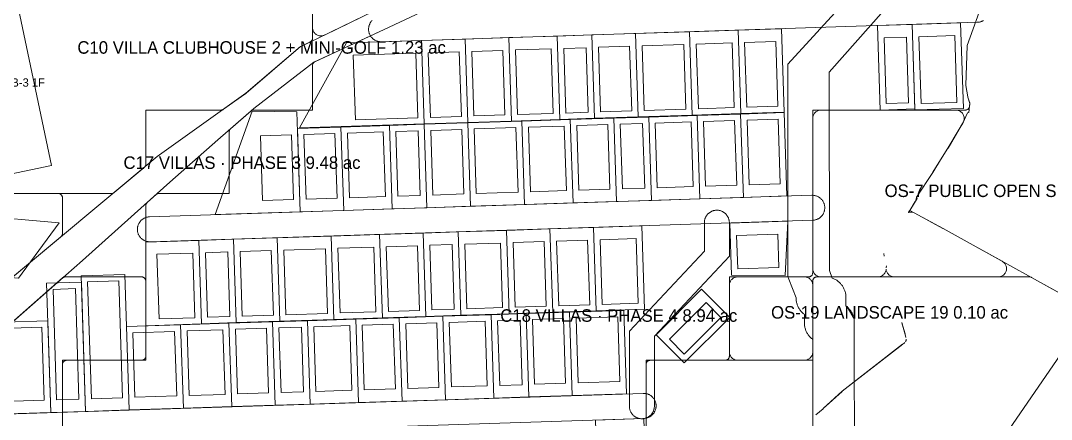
# Model space of a CAD drawing. Extents: x 32 to 940, y -21 to 684.
# Drawn here: x 490 to 737.3, y 175.8 to 271.4 of the extents above; entities that cross this region are included whole.
import ezdxf

# ---------------------------------------------------------------- set-up
doc = ezdxf.new("R2010")
doc.units = 0
for name, color, linetype, lineweight in [('BUILDING-APARTMENTS', 1, 'Continuous', 0), ('BUILDING-CLUBHOUSE', 4, 'Continuous', 0), ('GREEN-LANDSCAPE', 3, 'Continuous', 0), ('GREEN-RC', 3, 'Continuous', 0), ('PLOT', 4, 'Continuous', 0), ('ROAD-PRIMARY', 1, 'Continuous', 0), ('ROAD-TERTIARY', 7, 'Continuous', 0), ('SITE-BOUNDARY', 7, 'Continuous', 0), ('TEXT-PLOT', 7, 'Continuous', 0), ('TEXT-ZONE', 7, 'Continuous', 0), ('VILLA-HOUSE', 7, 'Continuous', 0), ('ZONE-APARTMENTS', 1, 'Continuous', 0), ('ZONE-CLUBHOUSE', 4, 'Continuous', 0), ('ZONE-VILLAS', 2, 'Continuous', 0)]:
    doc.layers.add(name, color=color, linetype=linetype, lineweight=lineweight)

msp = doc.modelspace()

# ---------------------------------------------------------------- linework, layer by layer
at = {"layer": 'BUILDING-APARTMENTS'}
msp.add_lwpolyline([(769.27, 137.06), (723.66, 168.44), (739.35, 191.25), (784.96, 159.86)], close=True, dxfattribs=at)
at = {"layer": 'BUILDING-CLUBHOUSE'}
msp.add_lwpolyline([(476.3, 232.29), (467.42, 274.47), (488.51, 278.91), (497.39, 236.73)], close=True, dxfattribs=at)
at = {"layer": 'GREEN-LANDSCAPE'}
msp.add_lwpolyline([(560, 288), (560, 269.78), (560.01, 269.59), (560.04, 269.4), (560.08, 269.21), (560.15, 269.03), (560.23, 268.86), (560.32, 268.69), (560.44, 268.53), (560.56, 268.39), (560.7, 268.26), (560.86, 268.14), (561.02, 268.04), (561.19, 267.95), (561.37, 267.88), (561.55, 267.83), (561.74, 267.8), (561.94, 267.78), (562.13, 267.78), (562.32, 267.81), (562.51, 267.85), (562.69, 267.9), (562.87, 267.98), (574.88, 273.76)], dxfattribs=at)
msp.add_lwpolyline([(660, 192), (660.01, 191.8), (660.04, 191.61), (660.09, 191.42), (660.15, 191.23), (660.24, 191.06), (660.34, 190.89), (660.45, 190.73), (660.59, 190.59), (660.73, 190.45), (660.89, 190.34), (661.06, 190.24), (661.23, 190.15), (661.42, 190.09), (661.61, 190.04), (661.8, 190.01), (662, 190), (678, 190), (678.2, 190.01), (678.39, 190.04), (678.58, 190.09), (678.77, 190.15), (678.94, 190.24), (679.11, 190.34), (679.27, 190.45), (679.41, 190.59), (679.55, 190.73), (679.66, 190.89), (679.76, 191.06), (679.85, 191.23), (679.91, 191.42), (679.96, 191.61), (679.99, 191.8), (680, 192), (680, 208), (679.99, 208.2), (679.96, 208.39), (679.91, 208.58), (679.85, 208.77), (679.76, 208.94), (679.66, 209.11), (679.55, 209.27), (679.41, 209.41), (679.27, 209.55), (679.11, 209.66), (678.94, 209.76), (678.77, 209.85), (678.58, 209.91), (678.39, 209.96), (678.2, 209.99), (678, 210), (662, 210), (661.8, 209.99), (661.61, 209.96), (661.42, 209.91), (661.23, 209.85), (661.06, 209.76), (660.89, 209.66), (660.73, 209.55), (660.59, 209.41), (660.45, 209.27), (660.34, 209.11), (660.24, 208.94), (660.15, 208.77), (660.09, 208.58), (660.04, 208.39), (660.01, 208.2), (660, 208)], close=True, dxfattribs=at)
at = {"layer": 'GREEN-RC'}
for points in [[(680, 212), (680.01, 211.8), (680.04, 211.61), (680.09, 211.42), (680.15, 211.23), (680.24, 211.06), (680.34, 210.89), (680.45, 210.73), (680.59, 210.59), (680.73, 210.45), (680.89, 210.34), (681.06, 210.24), (681.23, 210.15), (681.42, 210.09), (681.61, 210.04), (681.8, 210.01), (682, 210), (695.61, 210), (695.81, 210.01), (696.01, 210.04), (696.2, 210.09), (696.39, 210.16), (696.57, 210.24), (696.74, 210.35), (696.89, 210.46), (697.04, 210.6), (697.17, 210.75), (697.29, 210.91), (697.39, 211.08), (697.47, 211.26), (697.53, 211.45), (697.58, 211.64), (697.6, 211.82), (697.61, 211.76), (697.64, 211.57), (697.69, 211.38), (697.76, 211.2), (697.84, 211.03), (697.94, 210.87), (698.06, 210.71), (698.19, 210.57), (698.34, 210.44), (698.49, 210.33), (698.66, 210.23), (698.84, 210.15), (699.02, 210.08), (699.21, 210.04), (699.4, 210.01), (699.59, 210), (724.49, 210), (724.69, 210.01), (724.88, 210.04), (725.07, 210.09), (725.26, 210.15), (725.43, 210.23), (725.6, 210.33), (725.76, 210.45), (725.9, 210.58), (726.04, 210.72), (726.15, 210.88), (726.25, 211.05), (726.34, 211.22), (726.4, 211.41), (726.45, 211.6), (726.48, 211.79), (726.49, 211.98), (726.49, 212.18), (726.46, 212.37), (726.41, 212.56), (726.35, 212.75), (726.27, 212.92), (726.17, 213.09), (726.06, 213.25), (725.93, 213.4), (725.78, 213.53), (725.63, 213.65), (725.46, 213.75), (725.43, 213.77), (717.74, 218.02), (717.74, 218.02), (717.74, 218.02), (711.27, 221.63), (711.25, 221.64), (704.51, 225.3), (704.33, 225.39), (704.15, 225.45), (703.96, 225.5), (703.77, 225.53), (703.57, 225.54), (703.38, 225.53), (703.18, 225.51), (702.99, 225.46), (702.98, 225.46), (703, 225.5), (702.98, 225.45), (703, 225.5), (703.29, 225.96), (703.29, 225.96), (704.59, 228.09), (704.68, 228.26), (704.75, 228.43), (704.81, 228.6), (704.85, 228.78), (704.88, 228.96), (704.88, 229), (704.88, 229.06), (704.88, 229.07), (704.89, 229.08), (704.9, 229.1), (708.81, 235.01), (708.85, 235.08), (710.65, 238.05), (710.66, 238.05), (710.66, 238.05), (710.66, 238.05), (710.67, 238.07), (710.67, 238.07), (710.67, 238.08), (710.68, 238.08), (712.43, 240.83), (712.46, 240.9), (715.11, 245.41), (715.11, 245.42), (715.11, 245.42), (715.11, 245.42), (715.12, 245.44), (715.13, 245.44), (715.13, 245.44), (715.13, 245.44), (715.93, 246.75), (716.04, 246.96), (716.13, 247.16), (716.21, 247.34), (716.27, 247.54), (716.3, 247.73), (716.32, 247.93), (716.32, 248.13), (716.29, 248.33), (716.25, 248.53), (716.19, 248.72), (716.1, 248.9), (716.01, 249.08), (715.89, 249.24), (715.76, 249.39), (715.61, 249.53), (715.45, 249.65), (715.28, 249.75), (715.1, 249.84), (714.91, 249.91), (714.72, 249.96), (714.52, 249.99), (714.32, 250), (682, 250), (681.8, 249.99), (681.61, 249.96), (681.42, 249.91), (681.23, 249.85), (681.06, 249.76), (680.89, 249.66), (680.73, 249.55), (680.59, 249.41), (680.45, 249.27), (680.34, 249.11), (680.24, 248.94), (680.15, 248.77), (680.09, 248.58), (680.04, 248.39), (680.01, 248.2), (680, 248)], [(697.02, 215.59), (697.12, 214.99), (697.12, 214.99), (697.02, 215.59)], [(697.12, 214.96), (697.13, 214.96), (697.12, 214.96)], [(697.6, 212.21), (697.6, 212.21), (697.6, 212.23), (697.67, 212.6), (697.67, 212.65), (697.67, 212.65), (697.62, 212.34), (697.6, 212.18), (697.6, 212.21), (697.6, 212.23)]]:
    msp.add_lwpolyline(points, close=True, dxfattribs=at)
at = {"layer": 'PLOT'}
for points in [[(703.86, 270.51), (695.5, 270.24), (696.16, 250), (704.52, 250.27)], [(715.47, 270.89), (703.86, 270.51), (704.53, 250.02), (716.13, 250.4)], [(607.05, 267.36), (596.61, 267.02), (597.26, 247.03), (607.7, 247.37)], [(618.66, 267.73), (607.05, 267.36), (607.7, 247.37), (619.31, 247.75)], [(627.02, 268.01), (618.66, 267.73), (619.31, 247.75), (627.67, 248.02)], [(637.46, 268.35), (627.02, 268.01), (627.67, 248.02), (638.11, 248.36)], [(650.46, 268.77), (637.46, 268.35), (638.11, 248.36), (651.11, 248.78)], [(662.07, 269.15), (650.46, 268.77), (651.11, 248.78), (662.72, 249.16)], [(672.51, 269.49), (662.07, 269.15), (662.72, 249.16), (673.16, 249.5)], [(586.16, 266.68), (568.17, 266.09), (556.83, 245.71), (586.81, 246.69)], [(596.61, 267.02), (586.16, 266.68), (586.81, 246.69), (597.26, 247.03)], [(557.03, 225.6), (536.65, 224.93), (545.5, 249.73), (556.25, 249.58)], [(597.88, 226.93), (610.88, 227.35), (610.23, 247.34), (597.23, 246.92)], [(610.88, 227.35), (622.49, 227.73), (621.84, 247.72), (610.23, 247.34)], [(622.49, 227.73), (632.94, 228.07), (632.29, 248.06), (621.84, 247.72)], [(632.94, 228.07), (641.29, 228.34), (640.64, 248.33), (632.29, 248.06)], [(641.29, 228.34), (652.9, 228.72), (652.25, 248.71), (640.64, 248.33)], [(652.9, 228.72), (663.35, 229.06), (662.7, 249.05), (652.25, 248.71)], [(663.35, 229.06), (673.79, 229.4), (673.14, 249.39), (662.7, 249.05)], [(557.03, 225.6), (567.47, 225.94), (566.82, 245.93), (556.38, 245.59)], [(567.47, 225.94), (579.08, 226.32), (578.43, 246.3), (566.82, 245.93)], [(579.08, 226.32), (587.44, 226.59), (586.79, 246.58), (578.43, 246.3)], [(587.44, 226.59), (597.88, 226.93), (597.23, 246.92), (586.79, 246.58)], [(479.24, 224.71), (478.03, 210.65), (489.48, 209.66), (499.17, 222.99)], [(660.14, 222.91), (660.54, 210.42), (673.41, 210.34), (674, 223.36)], [(576.1, 220.17), (564.49, 219.8), (565.14, 199.81), (576.75, 200.19)], [(586.55, 220.51), (576.1, 220.17), (576.75, 200.19), (587.2, 200.53)], [(594.9, 220.79), (586.55, 220.51), (587.2, 200.53), (595.55, 200.8)], [(606.51, 221.16), (594.9, 220.79), (595.55, 200.8), (607.16, 201.18)], [(616.95, 221.5), (606.51, 221.16), (607.16, 201.18), (617.61, 201.52)], [(627.4, 221.84), (616.95, 221.5), (617.61, 201.52), (628.05, 201.86)], [(639.01, 222.22), (627.4, 221.84), (628.05, 201.86), (639.66, 202.23)], [(520, 198.23), (533.34, 198.77), (532.69, 218.76), (520, 218.35)], [(541.05, 219.03), (532.69, 218.76), (533.34, 198.77), (541.7, 199.04)], [(551.49, 219.37), (541.05, 219.03), (541.7, 199.04), (552.14, 199.38)], [(564.49, 219.8), (551.49, 219.37), (552.14, 199.38), (565.14, 199.81)], [(505.55, 177.75), (516, 178.09), (514.94, 210.57), (504.49, 210.23)], [(497.19, 177.48), (505.55, 177.75), (504.54, 208.73), (496.19, 208.46)], [(653.34, 207.07), (642.42, 196.15), (649.19, 189.38), (660.12, 200.3)], [(581.46, 180.22), (591.91, 180.56), (591.26, 200.55), (580.81, 200.21)], [(591.91, 180.56), (603.51, 180.94), (602.86, 200.93), (591.26, 200.55)], [(603.51, 180.94), (611.87, 181.21), (611.22, 201.2), (602.86, 200.93)], [(611.87, 181.21), (622.32, 181.55), (621.67, 201.54), (611.22, 201.2)], [(622.32, 181.55), (635.32, 181.97), (634.66, 201.96), (621.67, 201.54)], [(486.75, 177.14), (497.19, 177.48), (496.48, 199.46), (486.03, 199.12)], [(516, 178.09), (529, 178.51), (528.35, 198.5), (515.35, 198.08)], [(529, 178.51), (540.6, 178.89), (539.95, 198.88), (528.35, 198.5)], [(540.6, 178.89), (551.05, 179.23), (550.4, 199.22), (539.95, 198.88)], [(551.05, 179.23), (559.41, 179.5), (558.76, 199.49), (550.4, 199.22)], [(559.41, 179.5), (571.01, 179.88), (570.36, 199.87), (558.76, 199.49)], [(571.01, 179.88), (581.46, 180.22), (580.81, 200.21), (570.36, 199.87)], [(639.51, 176.06), (627.9, 175.69), (628.76, 149.2), (640.37, 149.58)]]:
    msp.add_lwpolyline(points, close=True, dxfattribs=at)
at = {"layer": 'ROAD-PRIMARY'}
for points in [[(694, 282.93), (674, 261), (674, 211), (674, 210.81), (674.01, 210.62), (674.03, 210.42), (674.06, 210.23), (674.09, 210.04), (674.13, 209.86), (674.18, 209.67), (674.24, 209.49), (674.26, 209.42), (676, 205), (676, 204.81), (676.01, 204.62), (676.03, 204.42), (676.06, 204.23), (676.09, 204.04), (676.13, 203.86), (676.18, 203.67), (676.24, 203.49), (676.3, 203.3), (676.37, 203.12), (676.44, 202.95), (676.52, 202.77), (676.61, 202.6), (676.71, 202.44), (676.81, 202.27), (676.92, 202.11), (677.03, 201.96), (677.15, 201.81), (677.28, 201.66), (677.41, 201.52), (677.54, 201.39), (677.69, 201.26), (677.83, 201.13), (677.98, 201.01), (678, 201), (678, 199), (678, 198.81), (678.01, 198.62), (678.03, 198.42), (678.06, 198.23), (678.09, 198.04), (678.13, 197.86), (678.18, 197.67), (678.24, 197.49), (678.3, 197.3), (678.37, 197.12), (678.44, 196.95), (678.52, 196.77), (678.61, 196.6), (678.71, 196.44), (678.81, 196.27), (678.92, 196.11), (679.03, 195.96), (679.15, 195.81), (679.28, 195.66), (679.41, 195.52), (679.54, 195.39), (679.69, 195.26), (679.83, 195.13), (679.98, 195.01), (680, 195), (680, 162.9)], [(690, 161), (689.95, 199.71), (689.92, 199.9), (689.88, 200.09), (689.84, 200.27), (689.78, 200.46), (689.72, 200.64), (689.66, 200.82), (689.58, 201), (689.5, 201.17), (689.42, 201.34), (689.32, 201.51), (689.22, 201.68), (689.12, 201.84), (689, 201.99), (688.89, 202.15), (688.76, 202.29), (688.63, 202.44), (688.5, 202.57), (688.36, 202.7), (688.21, 202.83), (688.06, 202.95), (687.97, 203.02), (687.95, 205.71), (687.92, 205.9), (687.88, 206.09), (687.84, 206.27), (687.78, 206.46), (687.72, 206.64), (687.66, 206.82), (687.58, 207), (687.5, 207.17), (687.42, 207.34), (687.32, 207.51), (687.22, 207.68), (687.12, 207.84), (687, 207.99), (686.89, 208.15), (686.76, 208.29), (686.63, 208.44), (686.5, 208.57), (686.36, 208.7), (686.21, 208.83), (686.06, 208.95), (685.91, 209.07), (685.75, 209.18), (685.59, 209.28), (685.42, 209.37), (685.25, 209.46), (685.08, 209.55), (684.9, 209.62), (684.72, 209.69), (684.64, 209.72), (684, 211.56), (683.95, 259.07), (703.33, 281)]]:
    msp.add_lwpolyline(points, dxfattribs=at)
at = {"layer": 'ROAD-TERTIARY'}
for points in [[(574.28, 271.47), (574.18, 271.36), (574.09, 271.25), (574, 271.13), (573.92, 271.01), (573.85, 270.89), (573.78, 270.76), (573.72, 270.63), (573.66, 270.5), (573.61, 270.37), (573.56, 270.23), (573.53, 270.09), (573.5, 269.95), (573.47, 269.81), (573.45, 269.66), (573.44, 269.52), (573.44, 269.37), (573.45, 269.23), (573.46, 269.09), (573.47, 268.94), (573.5, 268.8), (573.53, 268.66), (573.57, 268.52), (573.61, 268.38), (573.66, 268.25), (573.72, 268.12), (573.79, 267.99), (573.86, 267.86), (573.93, 267.74), (574.01, 267.62), (574.1, 267.5), (574.2, 267.39), (574.29, 267.29), (574.4, 267.19), (574.5, 267.09), (574.62, 267), (574.73, 266.92), (574.86, 266.84), (574.98, 266.76), (575.11, 266.69), (575.24, 266.63), (575.37, 266.58), (575.51, 266.53), (575.65, 266.49), (575.79, 266.45), (575.93, 266.43), (576.07, 266.4), (576.21, 266.39), (576.36, 266.38), (576.5, 266.38), (576.54, 266.38), (719.46, 271.04), (719.61, 271.04), (719.75, 271.06), (719.89, 271.08), (720.03, 271.11), (720.17, 271.14), (720.31, 271.19), (720.45, 271.24), (720.58, 271.29), (720.71, 271.35), (720.84, 271.42), (720.96, 271.5)], [(444.61, 169.74), (639.51, 176.09), (639.65, 176.09), (639.8, 176.11), (639.94, 176.13), (640.08, 176.16), (640.22, 176.19), (640.36, 176.24), (640.5, 176.29), (640.63, 176.34), (640.76, 176.4), (640.89, 176.47), (641.01, 176.54), (641.13, 176.62), (641.25, 176.71), (641.36, 176.8), (641.47, 176.9), (641.57, 177), (641.67, 177.1), (641.76, 177.22), (641.85, 177.33), (641.93, 177.45), (642, 177.57), (642.07, 177.7), (642.14, 177.83), (642.19, 177.96), (642.25, 178.1), (642.29, 178.24), (642.33, 178.38), (642.36, 178.52), (642.38, 178.66), (642.4, 178.8), (642.41, 178.95), (642.41, 179.09), (642.41, 179.24), (642.4, 179.38), (642.38, 179.52), (642.35, 179.66), (642.32, 179.81), (642.28, 179.94), (642.24, 180.08), (642.19, 180.22), (642.13, 180.35), (642.07, 180.48), (642, 180.6), (641.92, 180.73), (641.84, 180.85), (641.75, 180.96), (641.66, 181.07), (641.56, 181.18), (641.46, 181.28), (641.35, 181.37), (641.24, 181.47), (641.12, 181.55), (641, 181.63), (640.87, 181.7), (640.75, 181.77), (640.61, 181.83), (640.48, 181.89), (640.34, 181.93), (640.21, 181.98), (640.07, 182.01), (639.92, 182.04), (639.78, 182.06), (639.64, 182.07), (639.49, 182.08), (639.35, 182.08), (639.31, 182.08), (444.42, 175.74)]]:
    msp.add_lwpolyline(points, dxfattribs=at)
for points in [[(521.07, 218.4), (679.99, 223.58), (680.13, 223.58), (680.27, 223.6), (680.42, 223.62), (680.56, 223.65), (680.7, 223.69), (680.84, 223.73), (680.97, 223.78), (681.11, 223.83), (681.24, 223.89), (681.36, 223.96), (681.49, 224.04), (681.61, 224.12), (681.72, 224.2), (681.84, 224.29), (681.94, 224.39), (682.05, 224.49), (682.14, 224.6), (682.24, 224.71), (682.32, 224.82), (682.4, 224.94), (682.48, 225.06), (682.55, 225.19), (682.61, 225.32), (682.67, 225.45), (682.72, 225.59), (682.77, 225.73), (682.8, 225.87), (682.83, 226.01), (682.86, 226.15), (682.88, 226.29), (682.88, 226.44), (682.89, 226.58), (682.88, 226.73), (682.87, 226.87), (682.86, 227.01), (682.83, 227.16), (682.8, 227.3), (682.76, 227.44), (682.72, 227.57), (682.66, 227.71), (682.61, 227.84), (682.54, 227.97), (682.47, 228.1), (682.4, 228.22), (682.32, 228.34), (682.23, 228.45), (682.13, 228.56), (682.04, 228.67), (681.93, 228.77), (681.82, 228.87), (681.71, 228.96), (681.6, 229.04), (681.47, 229.12), (681.35, 229.19), (681.22, 229.26), (681.09, 229.32), (680.96, 229.38), (680.82, 229.43), (680.68, 229.47), (680.54, 229.5), (680.4, 229.53), (680.26, 229.55), (680.12, 229.56), (679.97, 229.57), (679.83, 229.57), (679.79, 229.57), (520.87, 224.4), (520.73, 224.39), (520.59, 224.38), (520.44, 224.35), (520.3, 224.33), (520.16, 224.29), (520.02, 224.25), (519.89, 224.2), (519.75, 224.14), (519.62, 224.08), (519.5, 224.01), (519.37, 223.94), (519.25, 223.86), (519.14, 223.78), (519.02, 223.68), (518.92, 223.59), (518.81, 223.49), (518.72, 223.38), (518.62, 223.27), (518.54, 223.15), (518.46, 223.03), (518.38, 222.91), (518.31, 222.78), (518.25, 222.66), (518.19, 222.52), (518.14, 222.39), (518.09, 222.25), (518.06, 222.11), (518.03, 221.97), (518, 221.83), (517.99, 221.68), (517.98, 221.54), (517.97, 221.39), (517.98, 221.25), (517.99, 221.11), (518, 220.96), (518.03, 220.82), (518.06, 220.68), (518.1, 220.54), (518.14, 220.4), (518.2, 220.27), (518.25, 220.13), (518.32, 220.01), (518.39, 219.88), (518.46, 219.76), (518.54, 219.64), (518.63, 219.52), (518.73, 219.41), (518.82, 219.31), (518.93, 219.21), (519.04, 219.11), (519.15, 219.02), (519.26, 218.94), (519.39, 218.86), (519.51, 218.78), (519.64, 218.72), (519.77, 218.65), (519.9, 218.6), (520.04, 218.55), (520.18, 218.51), (520.32, 218.47), (520.46, 218.45), (520.6, 218.43), (520.75, 218.41), (520.89, 218.4), (521.03, 218.4)], [(639.2, 176.01), (639.34, 176.02), (639.49, 176.04), (639.63, 176.07), (639.77, 176.1), (639.91, 176.14), (640.04, 176.19), (640.18, 176.24), (640.31, 176.3), (640.44, 176.37), (640.56, 176.44), (640.68, 176.52), (640.8, 176.6), (640.91, 176.69), (641.02, 176.78), (641.13, 176.88), (641.23, 176.99), (641.32, 177.1), (641.41, 177.21), (641.49, 177.33), (641.57, 177.45), (641.64, 177.58), (641.71, 177.71), (641.77, 177.84), (641.82, 177.97), (641.87, 178.11), (641.9, 178.25), (641.94, 178.39), (641.96, 178.53), (641.98, 178.68), (642, 178.82), (642, 178.96), (642, 195.81), (660, 215), (660, 223), (660, 223.14), (659.99, 223.29), (659.97, 223.43), (659.95, 223.57), (659.91, 223.72), (659.88, 223.85), (659.83, 223.99), (659.78, 224.13), (659.72, 224.26), (659.66, 224.39), (659.59, 224.52), (659.51, 224.64), (659.43, 224.76), (659.34, 224.87), (659.25, 224.98), (659.15, 225.09), (659.05, 225.19), (658.94, 225.29), (658.83, 225.38), (658.71, 225.46), (658.59, 225.54), (658.47, 225.62), (658.34, 225.68), (658.21, 225.75), (658.08, 225.8), (657.94, 225.85), (657.8, 225.89), (657.66, 225.93), (657.52, 225.95), (657.38, 225.98), (657.23, 225.99), (657.09, 226), (656.95, 226), (656.8, 225.99), (656.66, 225.98), (656.51, 225.96), (656.37, 225.93), (656.23, 225.9), (656.09, 225.86), (655.96, 225.81), (655.82, 225.76), (655.69, 225.7), (655.56, 225.63), (655.44, 225.56), (655.32, 225.48), (655.2, 225.4), (655.09, 225.31), (654.98, 225.22), (654.87, 225.12), (654.77, 225.01), (654.68, 224.9), (654.59, 224.79), (654.51, 224.67), (654.43, 224.55), (654.36, 224.42), (654.29, 224.29), (654.23, 224.16), (654.18, 224.03), (654.13, 223.89), (654.1, 223.75), (654.06, 223.61), (654.04, 223.47), (654.02, 223.32), (654, 223.18), (654, 223.04), (654, 216.18), (636, 197), (636, 179), (636, 178.86), (636.01, 178.71), (636.03, 178.57), (636.05, 178.43), (636.09, 178.28), (636.12, 178.15), (636.17, 178.01), (636.22, 177.87), (636.28, 177.74), (636.34, 177.61), (636.41, 177.48), (636.49, 177.36), (636.57, 177.24), (636.66, 177.13), (636.75, 177.02), (636.85, 176.91), (636.95, 176.81), (637.06, 176.71), (637.17, 176.62), (637.29, 176.54), (637.41, 176.46), (637.53, 176.38), (637.66, 176.32), (637.79, 176.25), (637.92, 176.2), (638.06, 176.15), (638.2, 176.11), (638.34, 176.07), (638.48, 176.05), (638.62, 176.02), (638.77, 176.01), (638.91, 176), (639.05, 176)]]:
    msp.add_lwpolyline(points, close=True, dxfattribs=at)
at = {"layer": 'SITE-BOUNDARY'}
for points in [[(742.03, 204.6), (717.74, 218.02), (717.74, 218.02), (711.26, 221.64), (703.29, 225.96), (702.98, 225.45), (703.29, 225.96), (705.02, 228.79), (704.88, 229.07), (704.89, 229.08), (708.83, 235.04), (710.66, 238.05), (710.67, 238.06), (710.67, 238.08), (712.45, 240.87), (715.11, 245.42), (715.12, 245.43), (715.13, 245.44), (715.99, 246.85), (717.13, 249.3), (717.13, 249.31), (717.13, 249.31), (717.14, 249.31), (717.43, 249.44), (717.72, 251.62), (717.19, 253.13), (717.19, 253.14), (717.19, 253.14), (717.19, 253.16), (716.76, 255.92), (716.76, 255.93), (716.76, 255.94), (716.76, 255.95), (717.06, 265.43), (717.07, 265.43), (717.07, 265.44), (717.07, 265.45), (723.83, 284.43)], [(585.91, 273.37), (577.17, 269.31), (560.32, 261.48), (545.91, 250.41), (537.28, 242.85), (531.21, 237.53), (530.56, 236.96), (525.04, 232.04), (525.04, 232.04), (504.83, 213.96), (504.83, 213.96), (462.75, 177.02)], [(471.93, 196.56), (522.73, 238.83), (522.74, 238.84), (522.76, 238.85), (544.01, 254.02), (557.13, 265.22), (557.14, 265.23), (557.15, 265.24), (559.21, 266.22), (574.88, 273.76)]]:
    msp.add_lwpolyline(points, dxfattribs=at)
for points in [[(697.02, 215.59), (697.12, 214.99), (697.12, 214.99), (697.02, 215.59)], [(697.12, 214.96), (697.13, 214.96), (697.12, 214.96)], [(697.6, 212.21), (697.6, 212.21), (697.67, 212.65), (697.67, 212.65)], [(701.36, 199.03), (701.36, 199.03), (702.2, 196.19), (702.2, 196.19)], [(702.2, 196.17), (702.2, 196.17), (702.27, 195.82), (702.27, 195.82)], [(702.28, 195.79), (702.28, 195.79), (702.32, 195.48), (702.32, 195.48)], [(687.08, 182.6), (687.08, 182.6), (701.59, 193.86), (701.59, 193.86)], [(701.75, 193.98), (702.1, 194.27), (702.1, 194.27)], [(702.12, 194.29), (702.12, 194.29), (702.12, 194.29)], [(702.31, 194.53), (702.44, 194.91), (702.44, 194.91), (702.31, 194.53)], [(702.43, 195.07), (702.44, 194.94), (702.44, 194.94)], [(682.53, 178.41), (687.06, 182.58), (687.06, 182.58), (682.53, 178.41)], [(680.74, 176.93), (682.51, 178.39), (682.51, 178.39), (680.74, 176.93)]]:
    msp.add_lwpolyline(points, close=True, dxfattribs=at)
at = {"layer": 'VILLA-HOUSE'}
for points in [[(702.46, 267.46), (697.1, 267.29), (697.61, 251.54), (702.97, 251.72)], [(714.06, 267.84), (705.46, 267.56), (705.98, 251.57), (714.58, 251.85)], [(617.26, 264.69), (608.65, 264.41), (609.15, 248.92), (617.76, 249.2)], [(625.61, 264.96), (620.26, 264.78), (620.76, 249.29), (626.12, 249.47)], [(636.06, 265.3), (628.61, 265.06), (629.12, 249.57), (636.56, 249.81)], [(649.06, 265.72), (639.06, 265.4), (639.56, 249.91), (649.56, 250.23)], [(660.67, 266.1), (652.06, 265.82), (652.56, 250.33), (661.17, 250.61)], [(671.11, 266.44), (663.66, 266.2), (664.17, 250.71), (671.62, 250.95)], [(584.76, 263.63), (569.77, 263.14), (570.27, 247.65), (585.26, 248.14)], [(595.2, 263.97), (587.76, 263.73), (588.26, 248.24), (595.71, 248.48)], [(605.65, 264.31), (598.2, 264.07), (598.71, 248.58), (606.15, 248.82)], [(654.3, 231.76), (661.75, 232.01), (661.25, 247.5), (653.8, 247.26)], [(664.75, 232.1), (672.2, 232.35), (671.69, 247.84), (664.24, 247.6)], [(580.48, 229.36), (585.84, 229.54), (585.34, 245.03), (579.98, 244.85)], [(588.84, 229.63), (596.29, 229.88), (595.78, 245.37), (588.34, 245.13)], [(599.29, 229.97), (609.29, 230.3), (608.78, 245.79), (598.78, 245.47)], [(612.29, 230.4), (620.89, 230.68), (620.39, 246.17), (611.78, 245.89)], [(623.89, 230.78), (631.34, 231.02), (630.84, 246.51), (623.39, 246.27)], [(634.34, 231.12), (639.7, 231.29), (639.19, 246.78), (633.83, 246.61)], [(642.7, 231.39), (651.3, 231.67), (650.8, 247.16), (642.19, 246.88)], [(547.98, 228.3), (555.43, 228.55), (554.93, 244.04), (547.48, 243.8)], [(558.43, 228.64), (565.88, 228.89), (565.37, 244.38), (557.93, 244.14)], [(568.88, 228.98), (577.48, 229.26), (576.98, 244.76), (568.37, 244.48)], [(671.59, 220.28), (661.73, 219.96), (661.99, 211.96), (671.85, 212.29)], [(593.5, 217.74), (588.14, 217.57), (588.65, 202.07), (594, 202.25)], [(605.11, 218.12), (596.5, 217.84), (597, 202.35), (605.61, 202.63)], [(615.55, 218.46), (608.11, 218.21), (608.61, 202.72), (616.06, 202.97)], [(626, 218.8), (618.55, 218.55), (619.06, 203.06), (626.5, 203.31)], [(637.61, 219.18), (629, 218.89), (629.5, 203.4), (638.11, 203.68)], [(531.29, 215.71), (522.68, 215.43), (523.18, 199.94), (531.79, 200.22)], [(539.65, 215.99), (534.29, 215.81), (534.79, 200.32), (540.15, 200.49)], [(550.09, 216.33), (542.64, 216.08), (543.15, 200.59), (550.6, 200.83)], [(563.09, 216.75), (553.09, 216.42), (553.59, 200.93), (563.6, 201.26)], [(574.7, 217.13), (566.09, 216.85), (566.59, 201.36), (575.2, 201.64)], [(585.14, 217.47), (577.7, 217.23), (578.2, 201.73), (585.65, 201.98)], [(506.95, 180.79), (514.4, 181.04), (513.49, 209.02), (506.04, 208.78)], [(498.6, 180.52), (503.96, 180.7), (503.09, 207.18), (497.73, 207.01)], [(654.41, 203.89), (645.6, 195.09), (649.19, 191.5), (657.99, 200.3)], [(623.72, 184.59), (633.72, 184.92), (633.21, 200.41), (623.21, 200.09)], [(488.15, 180.18), (495.6, 180.42), (495.03, 197.92), (487.58, 197.67)], [(552.45, 182.28), (557.81, 182.45), (557.31, 197.94), (551.95, 197.77)], [(560.81, 182.55), (569.42, 182.83), (568.91, 198.32), (560.3, 198.04)], [(572.42, 182.93), (579.86, 183.17), (579.36, 198.66), (571.91, 198.42)], [(582.86, 183.27), (590.31, 183.51), (589.8, 199), (582.36, 198.76)], [(593.31, 183.61), (601.92, 183.89), (601.41, 199.38), (592.8, 199.1)], [(604.91, 183.98), (610.27, 184.16), (609.77, 199.65), (604.41, 199.47)], [(613.27, 184.25), (620.72, 184.5), (620.21, 199.99), (612.77, 199.75)], [(517.4, 181.13), (527.4, 181.46), (526.9, 196.95), (516.9, 196.63)], [(530.4, 181.56), (539.01, 181.84), (538.5, 197.33), (529.89, 197.05)], [(542.01, 181.94), (549.45, 182.18), (548.95, 197.67), (541.5, 197.43)]]:
    msp.add_lwpolyline(points, close=True, dxfattribs=at)
at = {"layer": 'ZONE-APARTMENTS'}
msp.add_lwpolyline([(739.48, 206.01), (734.63, 208.69), (732.48, 209.88), (732.39, 209.92), (732.29, 209.95), (732.19, 209.98), (732.09, 209.99), (731.99, 210), (681, 210), (680.9, 210), (680.8, 209.98), (680.71, 209.96), (680.62, 209.92), (680.53, 209.88), (680.44, 209.83), (680.37, 209.77), (680.29, 209.71), (680.23, 209.63), (680.17, 209.56), (680.12, 209.47), (680.08, 209.38), (680.04, 209.29), (680.02, 209.2), (680, 209.1), (680, 209), (680, 190.02), (680, 190), (679.98, 190), (641, 190), (640.9, 190), (640.8, 189.98), (640.71, 189.96), (640.62, 189.92), (640.53, 189.88), (640.44, 189.83), (640.37, 189.77), (640.29, 189.71), (640.23, 189.63), (640.17, 189.56), (640.12, 189.47), (640.08, 189.38), (640.04, 189.29), (640.02, 189.2), (640, 189.1), (640, 189), (640, 156.69)], dxfattribs=at)
for points in [[(701.36, 199.03), (701.36, 199.03), (701.37, 199.01), (702.19, 196.21), (702.2, 196.19), (702.2, 196.19), (702.19, 196.21), (702.2, 196.18), (702.21, 196.15), (702.2, 196.17), (702.2, 196.17), (702.21, 196.15), (702.24, 195.98), (702.27, 195.83), (702.27, 195.82), (702.27, 195.82), (702.27, 195.83), (702.21, 196.13), (702.19, 196.23), (702.15, 196.35), (701.37, 199.01)], [(702.28, 195.79), (702.28, 195.79), (702.28, 195.77), (702.3, 195.65), (702.32, 195.5), (702.32, 195.48), (702.32, 195.48), (702.28, 195.77)], [(680.74, 176.93), (680.76, 176.95), (682.5, 178.38), (682.54, 178.42), (687.04, 182.57), (687.06, 182.58), (687.06, 182.58), (687.04, 182.57), (687.07, 182.59), (687.08, 182.6), (687.09, 182.6), (687.08, 182.6), (687.08, 182.6), (687.09, 182.6), (694.88, 188.65), (701.57, 193.84), (701.59, 193.86), (701.59, 193.86), (701.57, 193.84), (687.1, 182.61), (687.04, 182.56), (684.71, 180.42), (682.54, 178.42), (682.53, 178.41), (682.53, 178.41), (682.54, 178.42), (682.52, 178.4), (682.52, 178.4), (682.51, 178.4), (682.5, 178.38), (682.51, 178.39), (682.51, 178.39), (682.5, 178.38), (680.76, 176.95), (680.74, 176.93)], [(701.75, 193.98), (701.77, 194), (701.91, 194.11), (702.04, 194.22), (702.12, 194.29), (702.13, 194.3), (702.12, 194.29), (702.12, 194.29), (702.11, 194.28), (702.11, 194.28), (702.09, 194.26), (702.09, 194.26), (702.1, 194.27), (702.1, 194.27), (702.09, 194.26), (701.91, 194.11), (701.77, 194)], [(702.12, 194.29), (702.12, 194.29), (702.12, 194.29)], [(702.27, 194.48), (702.29, 194.52), (702.33, 194.6), (702.37, 194.69), (702.38, 194.73), (702.4, 194.82), (702.42, 194.91), (702.43, 195), (702.42, 195.09), (702.43, 195.08), (702.43, 195.07), (702.44, 195.05), (702.43, 195.07), (702.44, 195.05), (702.44, 194.98), (702.44, 194.95), (702.44, 194.94), (702.44, 194.94), (702.44, 194.95), (702.44, 194.94), (702.43, 194.91), (702.43, 194.9), (702.43, 194.9), (702.44, 194.91), (702.44, 194.91), (702.43, 194.9), (702.38, 194.73), (702.32, 194.54), (702.31, 194.53), (702.31, 194.53), (702.32, 194.54), (702.31, 194.53), (702.3, 194.51)]]:
    msp.add_lwpolyline(points, close=True, dxfattribs=at)
at = {"layer": 'ZONE-CLUBHOUSE'}
msp.add_lwpolyline([(461, 230), (511.76, 230), (511.85, 230), (511.95, 230.02), (512.05, 230.04), (512.14, 230.08), (512.23, 230.12), (512.32, 230.17), (512.39, 230.23), (519.64, 236.26), (519.71, 236.33), (519.78, 236.4), (519.83, 236.48), (519.88, 236.56), (519.93, 236.65), (519.96, 236.74), (519.98, 236.83), (520, 236.93), (520, 237.03), (520, 249.98), (520, 250), (520.02, 250), (538.06, 250), (538.16, 250.01), (538.26, 250.02), (538.36, 250.05), (538.46, 250.08), (538.55, 250.13), (538.64, 250.19), (542.14, 252.68), (543.98, 254), (544.05, 254.05), (557.12, 265.22), (557.13, 265.22), (557.14, 265.23), (557.15, 265.24), (557.16, 265.25), (558.78, 266.01), (559.21, 266.22), (559.21, 266.22), (559.22, 266.22), (559.43, 266.33), (559.43, 266.33), (559.52, 266.37), (559.61, 266.43), (559.69, 266.5), (559.76, 266.57), (559.82, 266.65), (559.87, 266.74), (559.92, 266.83), (559.95, 266.93), (559.98, 267.02), (559.99, 267.12), (560, 267.23), (560, 289)], dxfattribs=at)
at = {"layer": 'ZONE-VILLAS'}
for points in [[(585.9, 273.37), (577.17, 269.31), (577.17, 269.31), (577.17, 269.31), (560.58, 261.6), (560.58, 261.6), (560.49, 261.56), (560.42, 261.5), (560.34, 261.44), (560.27, 261.38), (560.21, 261.31), (560.16, 261.23), (560.11, 261.15), (560.07, 261.06), (560.04, 260.97), (560.02, 260.88), (560, 260.79), (560, 260.69), (560, 250.02), (560, 250), (559.98, 250), (545.82, 250), (545.72, 249.99), (545.62, 249.98), (545.52, 249.95), (545.42, 249.92), (545.33, 249.87), (545.24, 249.82), (545.16, 249.75), (540.34, 245.53), (540.27, 245.46), (540.21, 245.39), (540.16, 245.31), (540.11, 245.23), (540.07, 245.15), (540.04, 245.06), (540.02, 244.97), (540, 244.87), (540, 244.78), (540, 230.02), (540, 230), (539.98, 230), (523.15, 230), (523.04, 229.99), (522.94, 229.98), (522.84, 229.95), (522.74, 229.91), (522.65, 229.87), (522.56, 229.81), (522.48, 229.75), (520.33, 227.83), (520.27, 227.76), (520.21, 227.69), (520.15, 227.61), (520.11, 227.53), (520.07, 227.45), (520.04, 227.36), (520.02, 227.27), (520, 227.17), (520, 227.08), (520, 190.02), (520, 190), (519.98, 190), (501, 190), (500.9, 190), (500.8, 189.98), (500.71, 189.96), (500.62, 189.92), (500.53, 189.88), (500.44, 189.83), (500.37, 189.77), (500.29, 189.71), (500.23, 189.63), (500.17, 189.56), (500.12, 189.47), (500.08, 189.38), (500.04, 189.29), (500.02, 189.2), (500, 189.1), (500, 189), (500, 171)], [(640, 155.88), (640, 189.98), (640, 190), (640.02, 190), (659, 190), (659.1, 190), (659.2, 190.02), (659.29, 190.04), (659.38, 190.08), (659.47, 190.12), (659.56, 190.17), (659.63, 190.23), (659.71, 190.29), (659.77, 190.37), (659.83, 190.44), (659.88, 190.53), (659.92, 190.62), (659.96, 190.71), (659.98, 190.8), (660, 190.9), (660, 191), (660, 209.98), (660, 210), (660.02, 210), (679, 210), (679.1, 210), (679.2, 210.02), (679.29, 210.04), (679.38, 210.08), (679.47, 210.12), (679.56, 210.17), (679.63, 210.23), (679.71, 210.29), (679.77, 210.37), (679.83, 210.44), (679.88, 210.53), (679.92, 210.62), (679.96, 210.71), (679.98, 210.8), (680, 210.9), (680, 211), (680, 249.98), (680, 250), (680.02, 250), (716.63, 250), (716.73, 250), (716.82, 250.02), (716.91, 250.04), (717, 250.07), (717.09, 250.11), (717.17, 250.16), (717.25, 250.22), (717.32, 250.28), (717.39, 250.35), (717.45, 250.42), (717.5, 250.5), (717.54, 250.59), (717.58, 250.68), (717.6, 250.77), (717.62, 250.86), (717.69, 251.38), (717.7, 251.47), (717.7, 251.57), (717.69, 251.66), (717.67, 251.75), (717.64, 251.85), (717.2, 253.12), (717.19, 253.13), (717.19, 253.14), (717.19, 253.14), (717.19, 253.16), (717.18, 253.17), (716.76, 255.91), (716.76, 255.92), (716.76, 255.93), (716.76, 255.94), (716.76, 255.95), (716.76, 255.96), (717.06, 265.41), (717.06, 265.43), (717.07, 265.43), (717.07, 265.44), (717.07, 265.45), (717.07, 265.46), (719.94, 273.51)], [(471.94, 196.57), (499.64, 219.62), (499.71, 219.68), (499.78, 219.76), (499.83, 219.83), (499.88, 219.92), (499.93, 220.01), (499.96, 220.1), (499.98, 220.19), (500, 220.29), (500, 220.39), (500, 229), (500, 229.1), (499.98, 229.2), (499.96, 229.29), (499.92, 229.38), (499.88, 229.47), (499.83, 229.56), (499.77, 229.63), (499.71, 229.71), (499.63, 229.77), (499.56, 229.83), (499.47, 229.88), (499.38, 229.92), (499.29, 229.96), (499.2, 229.98), (499.1, 230), (499, 230), (460.02, 230)], [(500, 170.02), (500, 189.98), (500, 190), (500.02, 190), (519, 190), (519.1, 190), (519.2, 190.02), (519.29, 190.04), (519.38, 190.08), (519.47, 190.12), (519.56, 190.17), (519.63, 190.23), (519.71, 190.29), (519.77, 190.37), (519.83, 190.44), (519.88, 190.53), (519.92, 190.62), (519.96, 190.71), (519.98, 190.8), (520, 190.9), (520, 191), (520, 209), (520, 209.1), (519.98, 209.2), (519.96, 209.29), (519.92, 209.38), (519.88, 209.47), (519.83, 209.56), (519.77, 209.63), (519.71, 209.71), (519.63, 209.77), (519.56, 209.83), (519.47, 209.88), (519.38, 209.92), (519.29, 209.96), (519.2, 209.98), (519.1, 210), (519, 210), (500.7, 210), (500.59, 209.99), (500.49, 209.98), (500.39, 209.95), (500.3, 209.92), (500.21, 209.87), (500.12, 209.82), (500.04, 209.75), (462.76, 177.03)]]:
    msp.add_lwpolyline(points, dxfattribs=at)

# ---------------------------------------------------------------- texts
at = {"layer": 'TEXT-PLOT'}
msp.add_text('CLUB-3 1F', height=2, dxfattribs=at).set_placement((482.4, 255.6))
at = {"layer": 'TEXT-ZONE'}
for s, p in [('C10 VILLA CLUBHOUSE 2 + MINI-GOLF 1.23 ac', (503.58, 263.51)), ('C17 VILLAS · PHASE 3 9.48 ac', (514.64, 235.9)), ('OS-7 PUBLIC OPEN SPACE 7 0.33 ac', (697.24, 229.15)), ('OS-19 LANDSCAPE 19 0.10 ac', (670, 200)), ('C18 VILLAS · PHASE 4 8.94 ac', (605.04, 199.24))]:
    msp.add_text(s, height=3, dxfattribs=at).set_placement(p)

doc.saveas('drawing.dxf')
